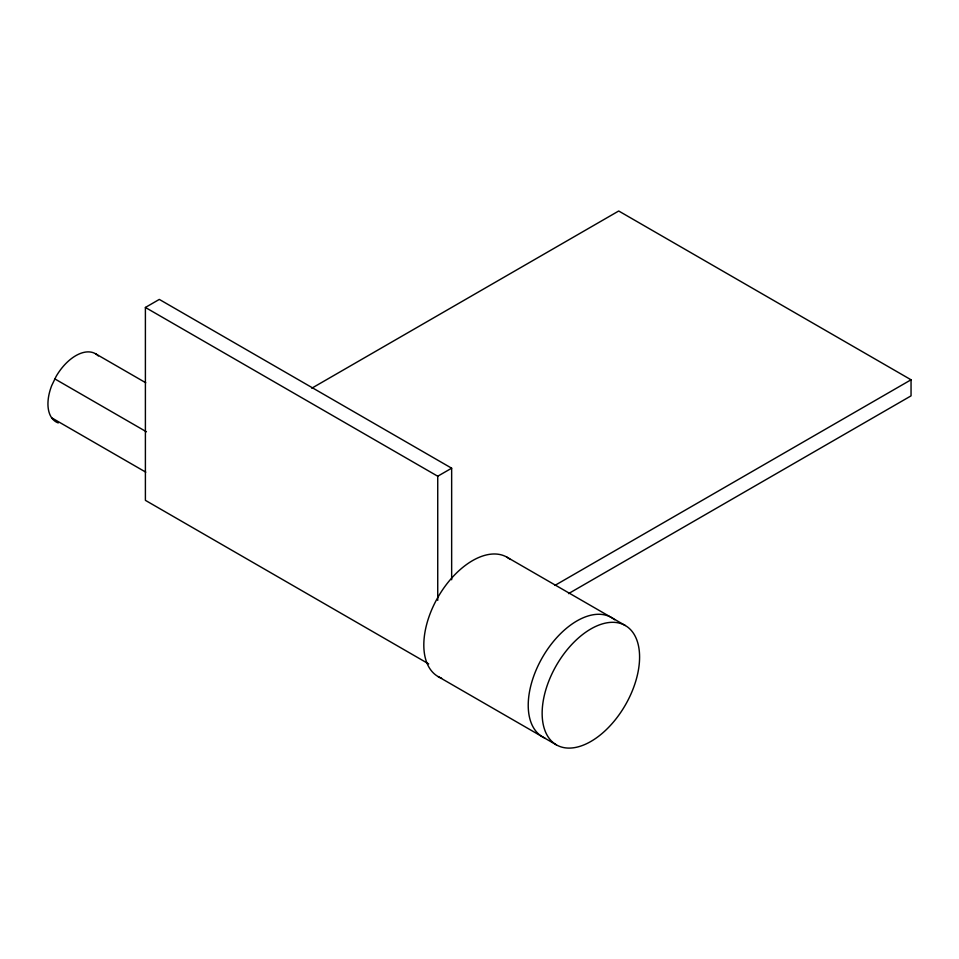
<?xml version="1.0" encoding="UTF-8"?>
<svg xmlns="http://www.w3.org/2000/svg" width="959" height="959" viewBox="0 0 959 959"><rect width="100%" height="100%" fill="white"/><g stroke="black" fill="none" stroke-linecap="round" stroke-linejoin="round"><path stroke-width="1.44" d="M428.685 663.904L145.396 500.346L145.396 307.455L159.314 299.412L451.653 468.196L451.653 579.751M311.795 388.203L618.711 211.004L911.05 379.788L911.05 395.863L568.543 593.609M145.396 307.455L437.736 476.227L451.653 468.196M554.925 585.398L911.05 379.788M506.987 557.215L625.316 625.532A68.904 39.787 -60 0 1 603.475 732.268A68.904 39.787 -60 0 1 543.801 697.816A68.904 39.787 -60 0 1 625.316 625.532M95.48 353.727L145.744 382.749M54.915 378.949L146.427 431.778M51.678 417.824L145.78 472.152M438.083 676.563L556.412 744.879M437.736 476.227L437.736 600.346M544.808 738.01A68.904 39.787 -60 0 1 543.07 656.292A68.904 39.787 -60 0 1 614.599 619.73M441.619 678.217A68.904 39.787 -60 0 1 438.083 596.989A68.904 39.787 -60 0 1 510.2 559.445M98.321 355.933A39.379 22.728 -60 0 0 56.101 376.455L51.678 385.674A39.379 22.728 -60 0 0 58.271 422.931"/></g></svg>
